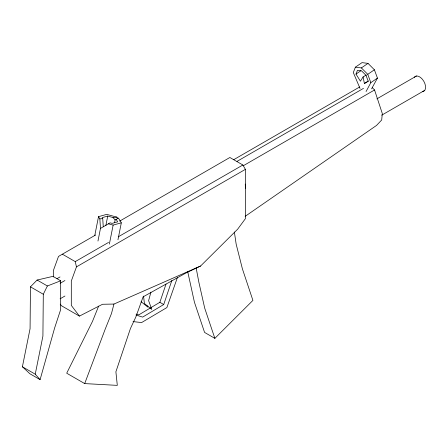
<?xml version="1.0" encoding="UTF-8"?>
<svg xmlns="http://www.w3.org/2000/svg" width="448" height="448" viewBox="0 0 448 448"><rect width="100%" height="100%" fill="white"/><g stroke="black" fill="none" stroke-linecap="round" stroke-linejoin="round"><path stroke-width="0.67" d="M53.329 276.92L53.329 270.659L58.503 256.424L95.637 234.987M30.453 286.832L30.072 328.681L22.4 366.772L29.82 373.71L40.096 379.646L54.673 327.83L60.676 309.59L60.676 280.806L52.97 276.354L37.111 280.045L30.453 286.832L43.299 294.246L42.913 336.095L35.241 374.186L40.096 379.646M94.746 235.648L98.515 216.658L106.691 214.379L116.866 217.129L117.914 218.333M97.972 241.024L100.475 228.402L99.854 218.882L98.515 216.658M105.84 225.59L107.722 216.093L113.019 217.526L116.866 217.129M109.374 244.093L113.137 225.098L121.313 222.824L118.434 218.036L115.125 219.946L114.598 222.6M117.953 239.781L121.313 222.824M119.65 221.127L229.869 157.489L242.878 164.998L245.392 169.355L245.392 218.68L237.681 229.152L200.575 266.028L113.954 304.058L111.479 313.544L105.33 328.821L84.689 383.594L66.707 373.212L92.484 321.406L98.633 306.13M150.898 292.169L148.618 300.675L151.777 309.4L144.402 303.514L143.545 296.083M136.142 314.065L138.79 314.877L159.863 302.305L166.012 284.088M136.013 315.073L142.643 317.1L163.722 304.528L171.842 280.459M177.369 277.626L166.88 307.574L141.59 322.577L133.034 321.591M62.378 254.19L75.247 261.615L76.457 266.885L71.31 281.036L71.305 305.396L79.425 316.109L102.536 304.27L113.954 304.058M371.554 88.878L377.446 78.109L374.399 69.782L368.004 63.37L362.012 62.63L355.387 67.178L353.31 72.542L360.041 88.469M363.104 76.905L360.416 81.2L355.992 74.088L357.431 70.364L361.592 70.879L366.027 75.326L368.144 81.105L364.392 83.496L363.104 76.905L366.386 75.001M43.299 294.246L47.382 285.975L60.676 280.806M366.055 91.538L370.821 82.65L377.446 78.109M187.695 271.594L194.432 302.226L204.579 332.427L214.855 338.358L252.913 300.401L242.402 268.856L236.163 244.149L234.366 232.042M245.146 216.356L376.561 125.412L381.702 119.969L382.301 113.54L374.556 89.964L372.277 87.646M355.992 74.088L360.959 70.683M370.821 82.65L367.774 74.323L374.399 69.782M355.387 67.178L361.379 67.911L368.004 63.37M364.392 83.496L368.609 81.043M100.475 228.402L110.107 222.841L112.106 223.384L117.667 221.833L116.166 219.346M233.806 159.639L359.682 86.962M237.003 161.386L363.485 88.362M75.247 261.615L108.528 242.435M118.21 236.852L242.878 164.998M243.23 165.782L374.556 89.964M76.457 266.885L245.392 169.355M56.963 278.706L59.987 276.959M376.858 98.879L416.522 75.986M60.11 283.315L64.949 280.526M60.11 298.81L64.949 296.016M381.713 115.175L424.788 90.306M200.575 266.028L186.066 272.938L143.102 296.856L135.845 316.988L130.446 328.518L115.892 371.795L117.309 385.37L84.689 383.594M107.722 216.093L102.166 217.644L102.732 218.585L103.264 226.794M99.854 218.882L102.732 218.585M108.41 223.821L113.137 225.098M159.863 302.305L163.722 304.528M37.111 280.045L47.382 285.975M79.425 316.109L61.443 305.732L60.228 304.125M22.4 366.772L35.241 374.186M141.075 301.711L147.924 307.171L147.47 305.928M361.379 67.911L367.774 74.323M113.019 217.526L115.125 219.946M214.855 338.358L204.708 308.157L198.884 282.324L196.146 267.938M245.269 184.061L245.392 188.227M414.305 77.263A8.562 4.945 60 0 1 423.825 81.312A8.562 4.945 60 0 1 422.576 91.588"/></g></svg>
